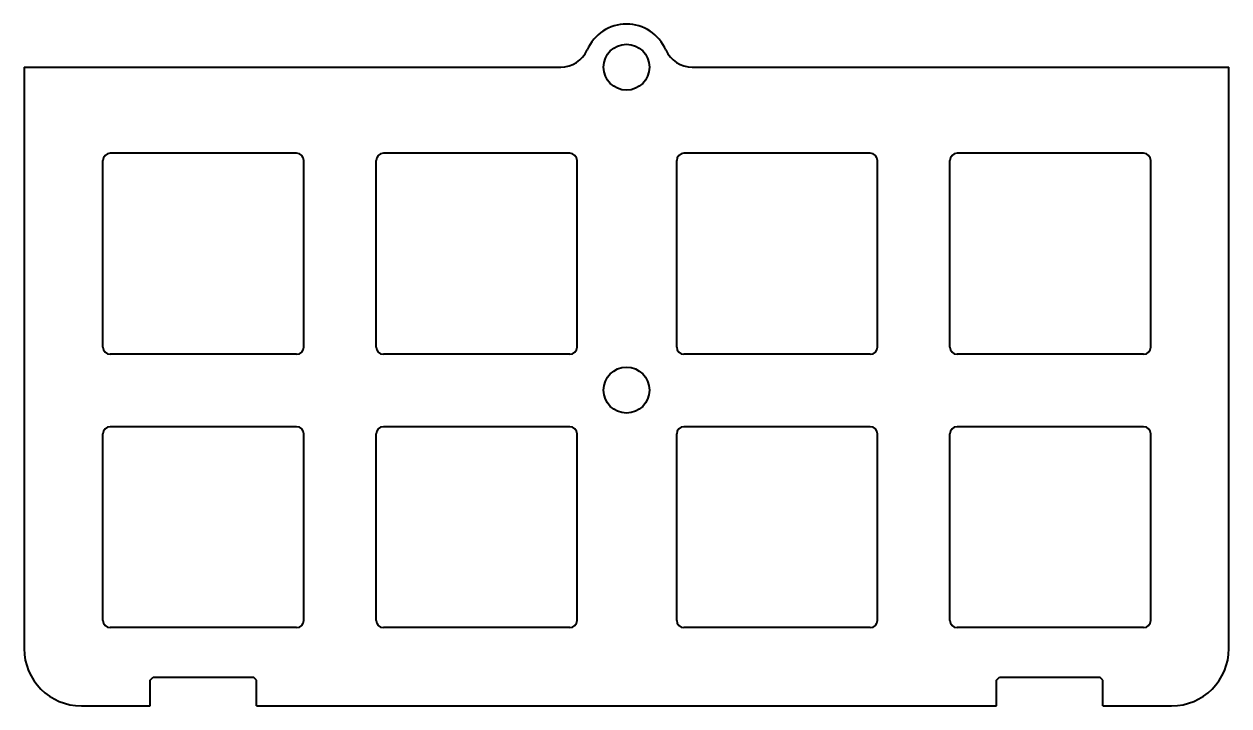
# Model space of a CAD drawing. Header units: millimetres. Extents: x -2 to 82, y -67 to -19.5.
import ezdxf

# ---------------------------------------------------------------- set-up
doc = ezdxf.new("R2010")
doc.units = ezdxf.units.MM
doc.layers.add('Visible', color=7, linetype='Continuous', lineweight=40)

msp = doc.modelspace()

# ---------------------------------------------------------------- linework, layer by layer
at = {"layer": 'Visible'}
for p, q in [((-2, -22.5), (35.417, -22.5)), ((-2, -22.5), (-2, -63)), ((44.583, -22.5), (82, -22.5)), ((82, -63), (82, -22.5)), ((17, -28.5), (4, -28.5)), ((36.05, -28.5), (23.05, -28.5)), ((57, -28.5), (44, -28.5)), ((76.05, -28.5), (63.05, -28.5)), ((3.5, -42), (3.5, -29)), ((17.5, -42), (17.5, -29)), ((22.55, -42), (22.55, -29)), ((36.55, -42), (36.55, -29)), ((43.5, -42), (43.5, -29)), ((57.5, -42), (57.5, -29)), ((62.55, -42), (62.55, -29)), ((76.55, -42), (76.55, -29)), ((17, -42.5), (4, -42.5)), ((36.05, -42.5), (23.05, -42.5)), ((57, -42.5), (44, -42.5)), ((76.05, -42.5), (63.05, -42.5)), ((17, -47.55), (4, -47.55)), ((36.05, -47.55), (23.05, -47.55)), ((57, -47.55), (44, -47.55)), ((76.05, -47.55), (63.05, -47.55)), ((3.5, -61.05), (3.5, -48.05)), ((17.5, -61.05), (17.5, -48.05)), ((22.55, -61.05), (22.55, -48.05)), ((36.55, -61.05), (36.55, -48.05)), ((43.5, -61.05), (43.5, -48.05)), ((57.5, -61.05), (57.5, -48.05)), ((62.55, -61.05), (62.55, -48.05)), ((76.55, -61.05), (76.55, -48.05)), ((17, -61.55), (4, -61.55)), ((36.05, -61.55), (23.05, -61.55)), ((57, -61.55), (44, -61.55)), ((76.05, -61.55), (63.05, -61.55)), ((6.8, -65.2), (7, -65)), ((6.8, -67), (6.8, -65.2)), ((7, -65), (14, -65)), ((14.2, -65.2), (14, -65)), ((14.2, -67), (14.2, -65.2)), ((65.8, -65.2), (66, -65)), ((65.8, -67), (65.8, -65.2)), ((66, -65), (73, -65)), ((73.2, -65.2), (73, -65)), ((73.2, -67), (73.2, -65.2)), ((2, -67), (6.8, -67)), ((14.2, -67), (65.8, -67)), ((73.2, -67), (78, -67))]:
    msp.add_line(p, q, dxfattribs=at)
for centre in [(40, -22.5), (40, -45)]:
    msp.add_circle(centre, 1.6, dxfattribs=at)
for centre, radius, start, end in [((40, -22.5), 3, 23.57818, 156.42182), ((35.417, -20.5), 2, 270, 336.42182), ((44.583, -20.5), 2, 203.57818, 270), ((4, -29), 0.5, 90, 180), ((17, -29), 0.5, 0, 90), ((23.05, -29), 0.5, 90, 180), ((36.05, -29), 0.5, 0, 90), ((44, -29), 0.5, 90, 180), ((57, -29), 0.5, 0, 90), ((63.05, -29), 0.5, 90, 180), ((76.05, -29), 0.5, 0, 90), ((4, -42), 0.5, 180, 270), ((17, -42), 0.5, 270, 0), ((23.05, -42), 0.5, 180, 270), ((36.05, -42), 0.5, 270, 0), ((44, -42), 0.5, 180, 270), ((57, -42), 0.5, 270, 0), ((63.05, -42), 0.5, 180, 270), ((76.05, -42), 0.5, 270, 0), ((4, -48.05), 0.5, 90, 180), ((17, -48.05), 0.5, 0, 90), ((23.05, -48.05), 0.5, 90, 180), ((36.05, -48.05), 0.5, 0, 90), ((44, -48.05), 0.5, 90, 180), ((57, -48.05), 0.5, 0, 90), ((63.05, -48.05), 0.5, 90, 180), ((76.05, -48.05), 0.5, 0, 90), ((4, -61.05), 0.5, 180, 270), ((17, -61.05), 0.5, 270, 0), ((23.05, -61.05), 0.5, 180, 270), ((36.05, -61.05), 0.5, 270, 0), ((44, -61.05), 0.5, 180, 270), ((57, -61.05), 0.5, 270, 0), ((63.05, -61.05), 0.5, 180, 270), ((76.05, -61.05), 0.5, 270, 0), ((2, -63), 4, 180, 270), ((78, -63), 4, 270, 0)]:
    msp.add_arc(centre, radius, start, end, dxfattribs=at)

doc.saveas('drawing.dxf')
